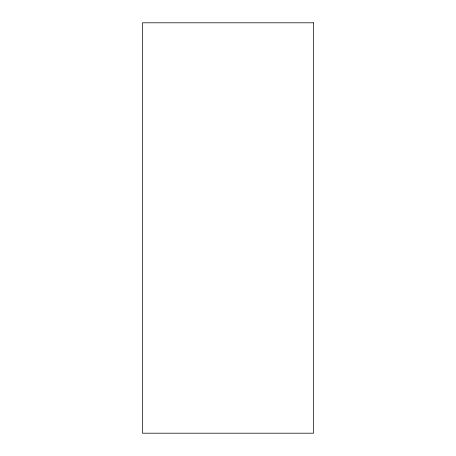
<?xml version="1.0" encoding="UTF-8"?>
<svg xmlns="http://www.w3.org/2000/svg" width="456" height="456" viewBox="0 0 456 456"><rect width="100%" height="100%" fill="white"/><g stroke="black" fill="none" stroke-linecap="round" stroke-linejoin="round"><path stroke-width="0.68" d="M313.5 22.8L142.5 22.8L142.5 433.2L313.5 433.2L313.5 22.8"/></g></svg>
